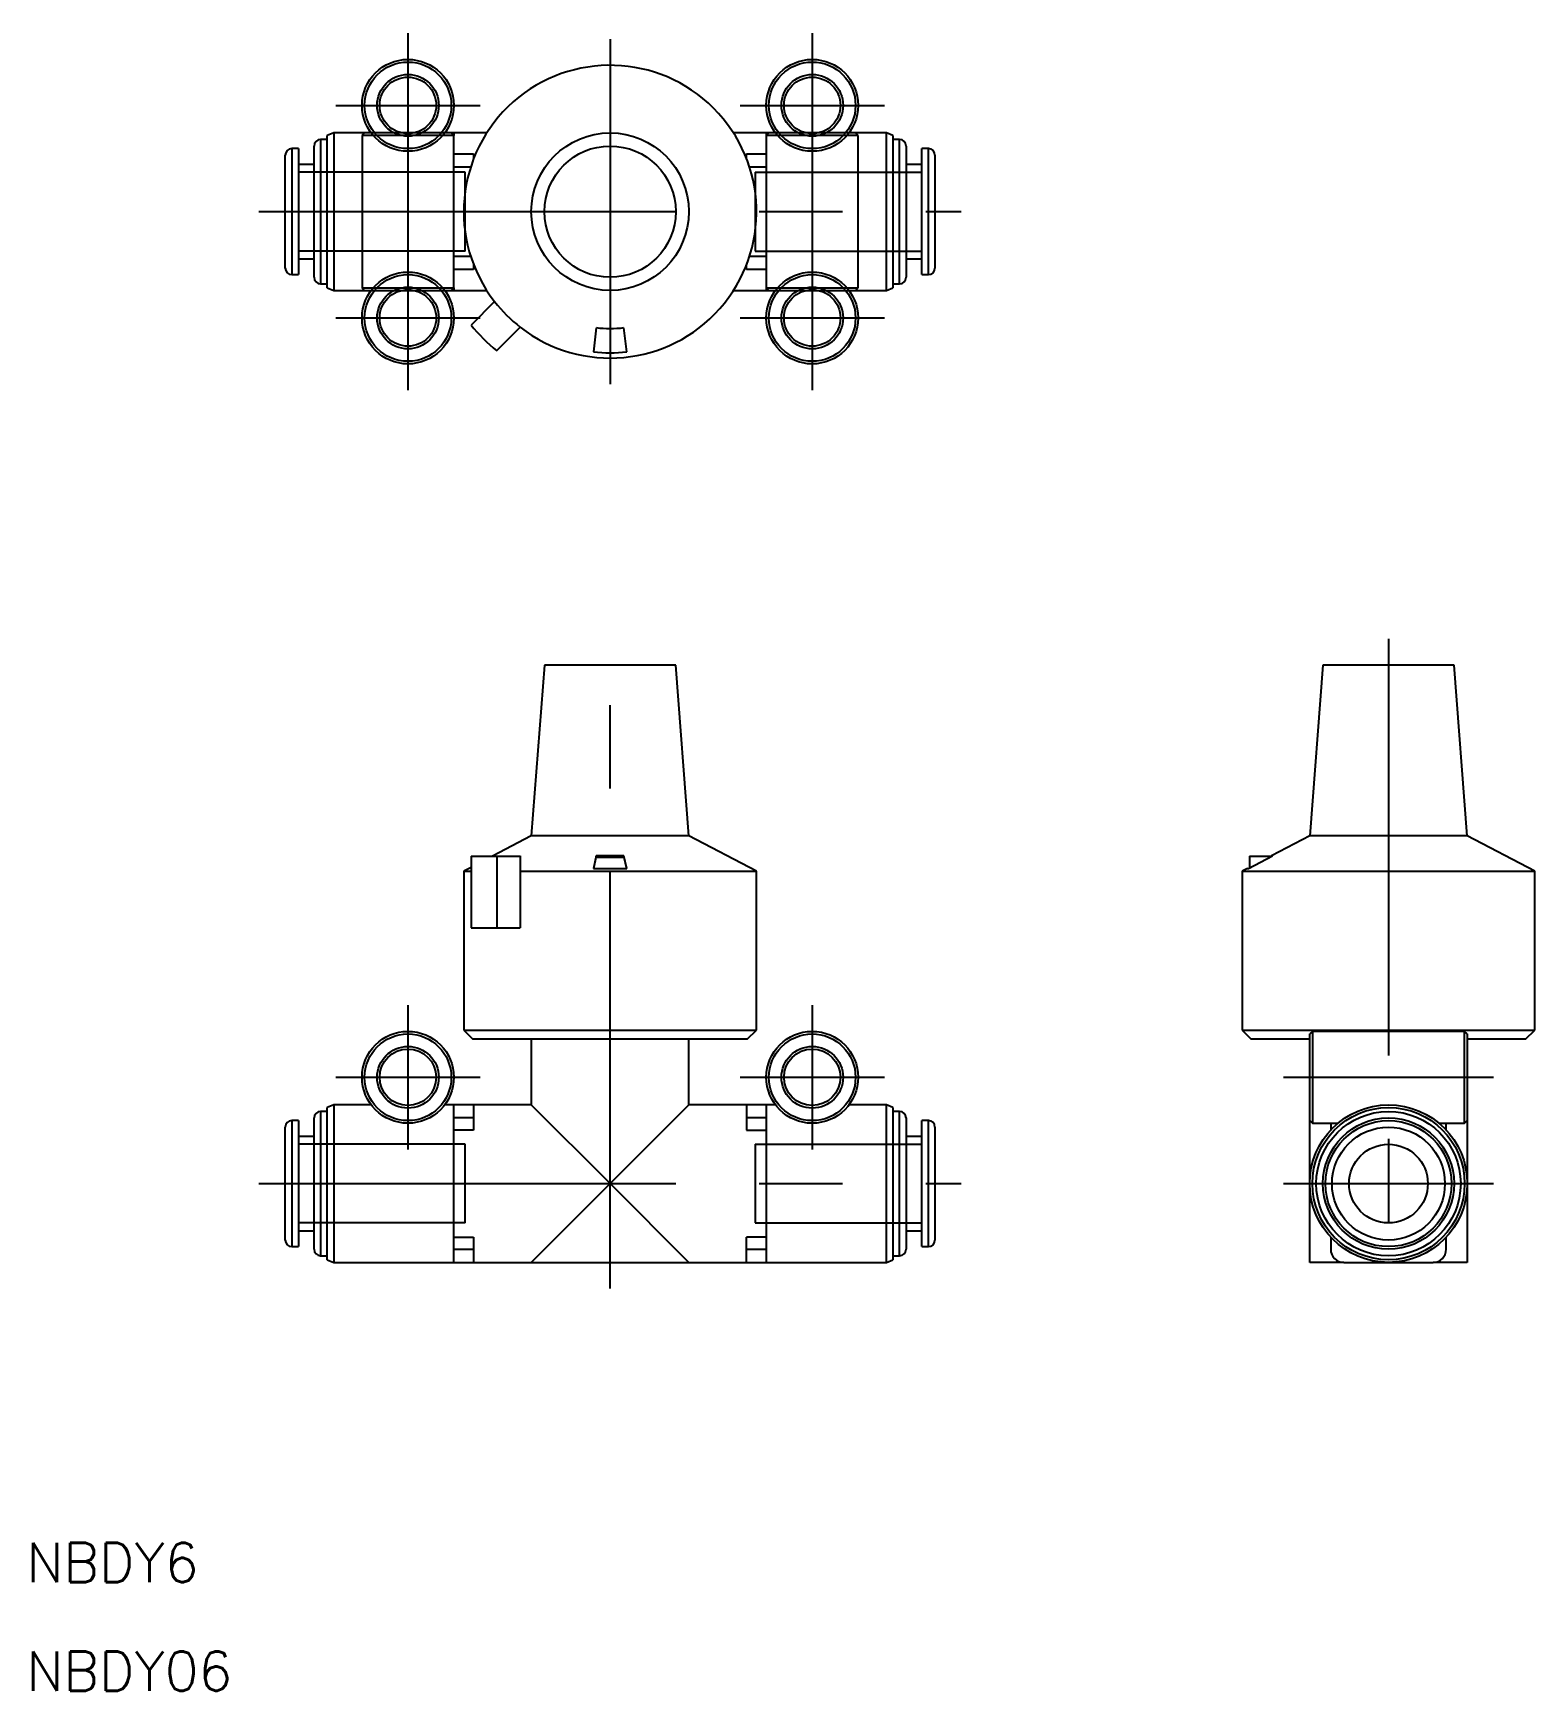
# Model space of a CAD drawing. Extents: x -44 to 70, y -33 to 94.
import ezdxf

# ---------------------------------------------------------------- set-up
doc = ezdxf.new("R2010")
doc.units = 0
for name, pattern in [('CENTER', [50.8, 31.75, -6.35, 6.35, -6.35]), ('DASHED', [19.05, 12.7, -6.35]), ('PHANTOM', [63.5, 31.75, -6.35, 6.35, -6.35, 6.35, -6.35])]:
    doc.linetypes.add(name, pattern=pattern)
doc.layers.get('0').update_dxf_attribs({"linetype": 'CONTINUOUS'})
doc.layers.add('CENTER', color=1, linetype='CENTER')
doc.styles.get("Standard").update_dxf_attribs({"font": 'txt.shx', "height": 3, "bigfont": 'bigfont.shx'})

msp = doc.modelspace()

# ---------------------------------------------------------------- linework, layer by layer
at = {"color": 7, "linetype": 'CONTINUOUS'}
for p, q in [((-21.05, 86.05), (-21.55, 85.85)), ((-21.05, 86.05), (-21.05, 74.05)), ((-9.4, 86.05), (-21.05, 86.05)), ((-18.7, 86.05), (-18.9, 85.85)), ((-11.9, 85.85), (-12.1, 86.05)), ((-11.9, 86.05), (-11.9, 85.85)), ((-11.9, 85.85), (-11.9, 86.05)), ((21.05, 86.05), (9.4, 86.05)), ((11.9, 86.05), (11.9, 85.85)), ((11.9, 86.05), (11.9, 85.85)), ((12.1, 86.05), (11.9, 85.85)), ((18.9, 85.85), (18.7, 86.05)), ((21.05, 74.05), (21.05, 86.05)), ((21.55, 85.85), (21.05, 86.05)), ((-24.25, 84.85), (-24.25, 75.25)), ((-23.75, 84.85), (-24.25, 84.85)), ((-23.75, 84.85), (-23.75, 75.25)), ((-22.55, 75.05), (-22.55, 85.05)), ((-22.05, 85.55), (-22.05, 74.55)), ((-21.55, 85.55), (-22.05, 85.55)), ((-21.55, 74.25), (-21.55, 85.85)), ((-18.9, 85.85), (-18.9, 74.25)), ((-11.9, 85.85), (-18.9, 85.85)), ((-11.9, 74.25), (-11.9, 85.85)), ((18.9, 85.85), (11.9, 85.85)), ((11.9, 85.85), (11.9, 74.25)), ((18.9, 74.25), (18.9, 85.85)), ((21.55, 85.85), (21.55, 74.25)), ((22.05, 85.55), (21.55, 85.55)), ((22.05, 74.55), (22.05, 85.55)), ((22.55, 85.05), (22.55, 75.05)), ((23.75, 75.25), (23.75, 84.85)), ((24.25, 84.85), (23.75, 84.85)), ((24.25, 75.25), (24.25, 84.85)), ((-24.75, 75.75), (-24.75, 84.35)), ((-22.55, 83.65), (-23.75, 83.65)), ((-11.9, 84.45), (-10.4, 84.45)), ((-10.62, 83.45), (-11.9, 83.45)), ((-10.4, 84.45), (-10.4, 84.07)), ((10.4, 84.07), (10.4, 84.45)), ((10.4, 84.45), (11.9, 84.45)), ((11.9, 83.45), (10.62, 83.45)), ((23.75, 83.65), (22.55, 83.65)), ((24.75, 84.35), (24.75, 75.75)), ((-23.75, 76.45), (-22.55, 76.45)), ((-11.9, 76.65), (-10.62, 76.65)), ((-10.4, 76.03), (-10.4, 75.65)), ((10.4, 75.65), (10.4, 76.03)), ((10.62, 76.65), (11.9, 76.65)), ((22.55, 76.45), (23.75, 76.45)), ((-24.25, 75.25), (-23.75, 75.25)), ((-22.05, 74.55), (-21.55, 74.55)), ((-10.4, 75.65), (-11.9, 75.65)), ((11.9, 75.65), (10.4, 75.65)), ((21.55, 74.55), (22.05, 74.55)), ((23.75, 75.25), (24.25, 75.25)), ((-21.55, 74.25), (-21.05, 74.05)), ((-21.05, 74.05), (-9.4, 74.05)), ((-18.9, 74.25), (-11.9, 74.25)), ((-18.9, 74.25), (-18.7, 74.05)), ((-12.1, 74.05), (-11.9, 74.25)), ((-11.9, 74.25), (-11.9, 74.05)), ((-11.9, 74.05), (-11.9, 74.25)), ((9.4, 74.05), (21.05, 74.05)), ((11.9, 74.25), (18.9, 74.25)), ((11.9, 74.25), (11.9, 74.05)), ((11.9, 74.25), (11.9, 74.05)), ((11.9, 74.25), (12.1, 74.05)), ((18.7, 74.05), (18.9, 74.25)), ((21.05, 74.05), (21.55, 74.25)), ((-8.8, 73.2), (-10.59, 71.41)), ((-8.64, 69.46), (-6.85, 71.25)), ((-1.05, 71.21), (-1.27, 69.38)), ((1.27, 69.38), (1.05, 71.21)), ((-5, 45.5), (-6, 32.5)), ((5, 45.5), (-5, 45.5)), ((6, 32.5), (5, 45.5)), ((54.3, 45.5), (53.3, 32.5)), ((64.3, 45.5), (54.3, 45.5)), ((65.3, 32.5), (64.3, 45.5)), ((-6, 32.5), (-8.96, 30.95)), ((6, 32.5), (-6, 32.5)), ((11.15, 29.8), (6, 32.5)), ((53.3, 32.5), (50.4, 30.98)), ((65.3, 32.5), (53.3, 32.5)), ((70.45, 29.8), (65.3, 32.5)), ((-10.59, 30.95), (-6.85, 30.95)), ((-10.59, 30.95), (-10.59, 25.5)), ((-8.64, 30.95), (-8.64, 25.5)), ((-6.85, 30.98), (-6.85, 25.5)), ((-1.05, 30.98), (-1.27, 30.01)), ((-1.24, 30.01), (-1.05, 30.87)), ((1.05, 30.98), (-1.05, 30.98)), ((-1.05, 30.87), (-1.05, 30.98)), ((-1.05, 30.87), (1.05, 30.87)), ((1.27, 30.01), (1.05, 30.98)), ((1.05, 30.87), (1.05, 30.98)), ((1.05, 30.87), (1.24, 30.01)), ((48.63, 30.01), (50.46, 30.98)), ((48.71, 30.95), (48.71, 30.05)), ((48.71, 30.95), (50.4, 30.95)), ((50.46, 30.98), (50.4, 30.98)), ((50.4, 30.98), (50.4, 30.95)), ((-10.59, 30.09), (-11.15, 29.8)), ((-11.15, 29.8), (-11.15, 17.7)), ((-11.15, 29.8), (-10.59, 29.8)), ((-6.85, 29.8), (11.15, 29.8)), ((-1.27, 30.01), (1.27, 30.01)), ((11.15, 17.7), (11.15, 29.8)), ((48.55, 30.01), (48.15, 29.8)), ((48.15, 29.8), (70.45, 29.8)), ((48.15, 29.8), (48.15, 17.7)), ((48.55, 30.01), (48.63, 30.01)), ((70.45, 17.7), (70.45, 29.8)), ((-10.59, 25.5), (-8.64, 25.5)), ((-8.64, 25.5), (-6.85, 25.5)), ((-11.15, 17.7), (11.15, 17.7)), ((-11.15, 17.7), (-10.45, 17)), ((10.45, 17), (11.15, 17.7)), ((48.15, 17.7), (70.45, 17.7)), ((48.15, 17.7), (48.85, 17)), ((69.75, 17), (70.45, 17.7)), ((10.45, 17), (-10.45, 17)), ((-6, 17), (-6, 12)), ((6, 12), (6, 17)), ((53.3, 17), (48.85, 17)), ((53.5, 17.6), (53.3, 17.4)), ((53.3, 14.1), (53.3, 17.4)), ((65.1, 17.6), (53.5, 17.6)), ((53.5, 17.6), (53.5, 14.1)), ((65.1, 14.1), (65.1, 17.6)), ((65.3, 17.4), (65.1, 17.6)), ((65.3, 17.4), (65.3, 14.1)), ((69.75, 17), (65.3, 17)), ((53.3, 0), (53.3, 14.1)), ((53.5, 14.1), (53.5, 10.6)), ((65.1, 10.6), (65.1, 14.1)), ((65.3, 14.1), (65.3, 0)), ((-22.05, 11.5), (-22.05, 0.5)), ((-21.55, 11.5), (-22.05, 11.5)), ((-21.05, 12), (-21.55, 11.8)), ((-21.55, 0.2), (-21.55, 11.8)), ((-21.05, 12), (-21.05, 0)), ((-18.2, 12), (-21.05, 12)), ((-6, 12), (-12.6, 12)), ((-11.9, 0), (-11.9, 12)), ((-10.4, 12), (-10.4, 10.08)), ((0, 6), (-6, 12)), ((6, 12), (0, 6)), ((12.6, 12), (6, 12)), ((10.4, 12), (10.4, 10.08)), ((11.9, 12), (11.9, 0)), ((21.05, 12), (18.2, 12)), ((21.05, 0), (21.05, 12)), ((21.55, 11.8), (21.05, 12)), ((21.55, 11.8), (21.55, 0.2)), ((22.05, 11.5), (21.55, 11.5)), ((22.05, 0.5), (22.05, 11.5)), ((-24.75, 1.7), (-24.75, 10.3)), ((-24.25, 10.8), (-24.25, 1.2)), ((-23.75, 10.8), (-24.25, 10.8)), ((-23.75, 10.8), (-23.75, 1.2)), ((-22.55, 1), (-22.55, 11)), ((-10.4, 11), (-11.9, 11)), ((11.9, 11), (10.4, 11)), ((22.55, 11), (22.55, 1)), ((23.75, 1.2), (23.75, 10.8)), ((24.25, 10.8), (23.75, 10.8)), ((24.25, 1.2), (24.25, 10.8)), ((24.75, 10.3), (24.75, 1.7)), ((53.3, 10.8), (53.5, 10.6)), ((53.5, 10.6), (55.45, 10.6)), ((54.9, 10.6), (54.9, 10.08)), ((63.15, 10.6), (65.1, 10.6)), ((63.7, 10.08), (63.7, 10.6)), ((65.1, 10.6), (65.3, 10.8)), ((-22.55, 9.6), (-23.75, 9.6)), ((-10.4, 10.08), (-11.9, 10.08)), ((10.4, 10.08), (11.9, 10.08)), ((23.75, 9.6), (22.55, 9.6)), ((-11.9, 1.92), (-11.9, 6)), ((-6, 0), (0, 6)), ((0, 6), (6, 0)), ((-23.75, 2.4), (-22.55, 2.4)), ((-11.9, 1.92), (-10.4, 1.92)), ((-10.4, 1.92), (-10.4, 0)), ((11.9, 1.92), (10.4, 1.92)), ((10.4, 0), (10.4, 1.92)), ((22.55, 2.4), (23.75, 2.4)), ((54.9, 1.92), (54.9, 1)), ((63.7, 1), (63.7, 1.92)), ((-24.25, 1.2), (-23.75, 1.2)), ((-22.05, 0.5), (-21.55, 0.5)), ((-21.55, 0.2), (-21.05, 0)), ((-21.05, 0), (21.05, 0)), ((-11.9, 1), (-10.4, 1)), ((10.4, 1), (11.9, 1)), ((21.05, 0), (21.55, 0.2)), ((21.55, 0.5), (22.05, 0.5)), ((23.75, 1.2), (24.25, 1.2)), ((55.9, 0), (53.3, 0)), ((55.9, 0), (62.7, 0)), ((65.3, 0), (62.7, 0))]:
    msp.add_line(p, q, dxfattribs=at)
at = {"color": 3, "linetype": 'DASHED'}
for p, q in [((-11.05, 83.05), (-24.75, 83.05)), ((-11.05, 77.05), (-11.05, 83.05)), ((11.05, 83.05), (24.75, 83.05)), ((11.05, 83.05), (11.05, 77.05)), ((-11.05, 77.05), (-24.75, 77.05)), ((11.05, 77.05), (24.75, 77.05)), ((-11.05, 9), (-24.75, 9)), ((-11.05, 3), (-11.05, 9)), ((11.05, 9), (24.75, 9)), ((11.05, 9), (11.05, 3)), ((-11.05, 3), (-24.75, 3)), ((11.05, 3), (24.75, 3))]:
    msp.add_line(p, q, dxfattribs=at)
at = {"color": 3, "linetype": 'PHANTOM'}
for centre, radius in [((-15.4, 88.15), 3.5), ((-15.4, 88.15), 3.3), ((15.4, 88.15), 3.5), ((15.4, 88.15), 3.3), ((-15.4, 88.15), 2.35), ((-15.4, 88.15), 2.15), ((15.4, 88.15), 2.35), ((15.4, 88.15), 2.15), ((-15.4, 71.95), 3.5), ((-15.4, 71.95), 3.3), ((15.4, 71.95), 3.5), ((15.4, 71.95), 3.3), ((-15.4, 71.95), 2.35), ((-15.4, 71.95), 2.15), ((15.4, 71.95), 2.35), ((15.4, 71.95), 2.15)]:
    msp.add_circle(centre, radius, dxfattribs=at)
at = {"color": 7, "linetype": 'CONTINUOUS'}
for centre, radius in [((0, 80.05), 6), ((0, 80.05), 5), ((-15.4, 14.1), 3.5), ((-15.4, 14.1), 3.3), ((-15.4, 14.1), 2.35), ((15.4, 14.1), 3.5), ((15.4, 14.1), 3.3), ((15.4, 14.1), 2.35), ((-15.4, 14.1), 2.15), ((15.4, 14.1), 2.15), ((59.3, 6), 6), ((59.3, 6), 5.8), ((59.3, 6), 5.5), ((59.3, 6), 5), ((59.3, 6), 4.8), ((59.3, 6), 4.3), ((59.3, 6), 3)]:
    msp.add_circle(centre, radius, dxfattribs=at)
for centre, radius, start, end in [((0, 80.05), 11.15, 232.124, 217.876), ((-24.25, 84.35), 0.5, 90, 180), ((-22.05, 85.05), 0.5, 90, 180), ((22.05, 85.05), 0.5, 0, 90), ((24.25, 84.35), 0.5, 0, 90), ((-24.25, 75.75), 0.5, 180, 270), ((-22.05, 75.05), 0.5, 180, 270), ((22.05, 75.05), 0.5, 270, 0), ((24.25, 75.75), 0.5, 270, 0), ((0, 80.05), 11.15, 217.876, 232.124), ((0, 80.05), 13.67, 219.1928, 230.8072), ((0, 80.05), 8.9, 263.22, 276.78), ((0, 80.05), 10.75, 263.22, 276.78), ((-22.05, 11), 0.5, 90, 180), ((22.05, 11), 0.5, 0, 90), ((-24.25, 10.3), 0.5, 90, 180), ((24.25, 10.3), 0.5, 0, 90), ((-24.25, 1.7), 0.5, 180, 270), ((24.25, 1.7), 0.5, 270, 0), ((-22.05, 1), 0.5, 180, 270), ((22.05, 1), 0.5, 270, 0), ((55.9, 1), 1, 180, 270), ((62.7, 1), 1, 270, 0)]:
    msp.add_arc(centre, radius, start, end, dxfattribs=at)
at = {"layer": 'CENTER', "color": 1, "linetype": 'CENTER'}
for p, q in [((-15.4, 93.65), (-15.4, 66.45)), ((15.4, 93.65), (15.4, 66.45)), ((0, 93.2), (0, 66.9)), ((-20.9, 88.15), (-9.9, 88.15)), ((9.9, 88.15), (20.9, 88.15)), ((-26.75, 80.05), (26.75, 80.05)), ((-20.9, 71.95), (-9.9, 71.95)), ((9.9, 71.95), (20.9, 71.95)), ((0, -2), (0, 47.5)), ((59.3, 47.5), (59.3, -2)), ((-15.4, 19.6), (-15.4, 8.6)), ((15.4, 19.6), (15.4, 8.6)), ((-20.9, 14.1), (-9.9, 14.1)), ((9.9, 14.1), (20.9, 14.1)), ((51.3, 14.1), (67.3, 14.1)), ((-26.75, 6), (26.75, 6)), ((51.3, 6), (67.3, 6))]:
    msp.add_line(p, q, dxfattribs=at)

# ---------------------------------------------------------------- texts
at = {"color": 7, "linetype": 'CONTINUOUS'}
for s, p in [('NBDY6', (-44.47, -24.37)), ('NBDY06', (-44.47, -32.64))]:
    msp.add_text(s, height=3, dxfattribs=at).set_placement(p)

doc.saveas('drawing.dxf')
